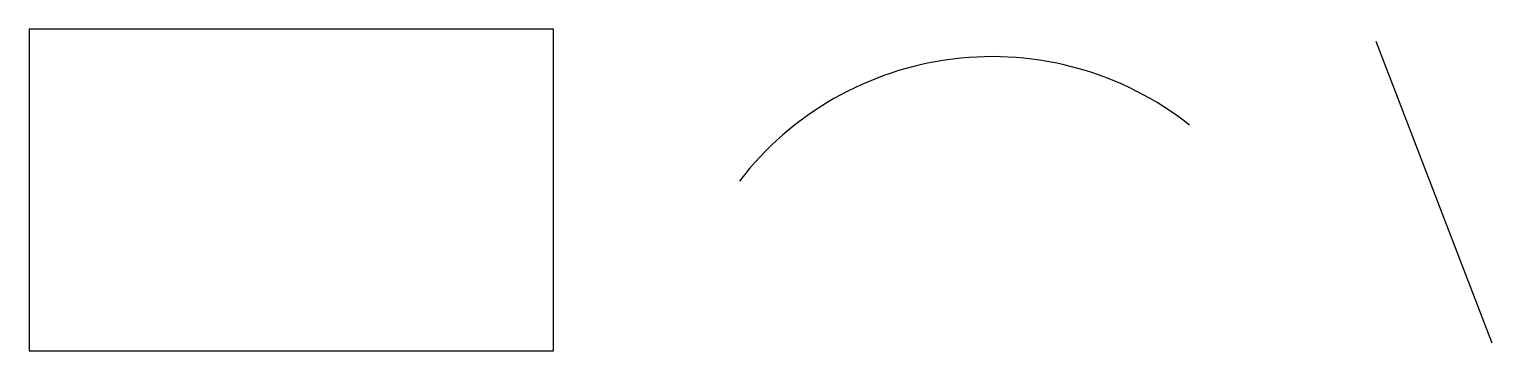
# Model space of a CAD drawing. Header units: millimetres. Extents: x 109 to 501, y 121 to 208.
import ezdxf

# ---------------------------------------------------------------- set-up
doc = ezdxf.new("R2010")
doc.units = ezdxf.units.MM

msp = doc.modelspace()

# ---------------------------------------------------------------- linework, layer by layer
msp.add_line((469.56, 204.42), (500.63, 123.62))
msp.add_lwpolyline([(108.99, 121.48), (249.36, 121.48), (249.36, 207.63), (108.99, 207.63)], close=True)
msp.add_arc((366.86, 114.91), 85.38, 51.7377, 142.4333)

doc.saveas('drawing.dxf')
